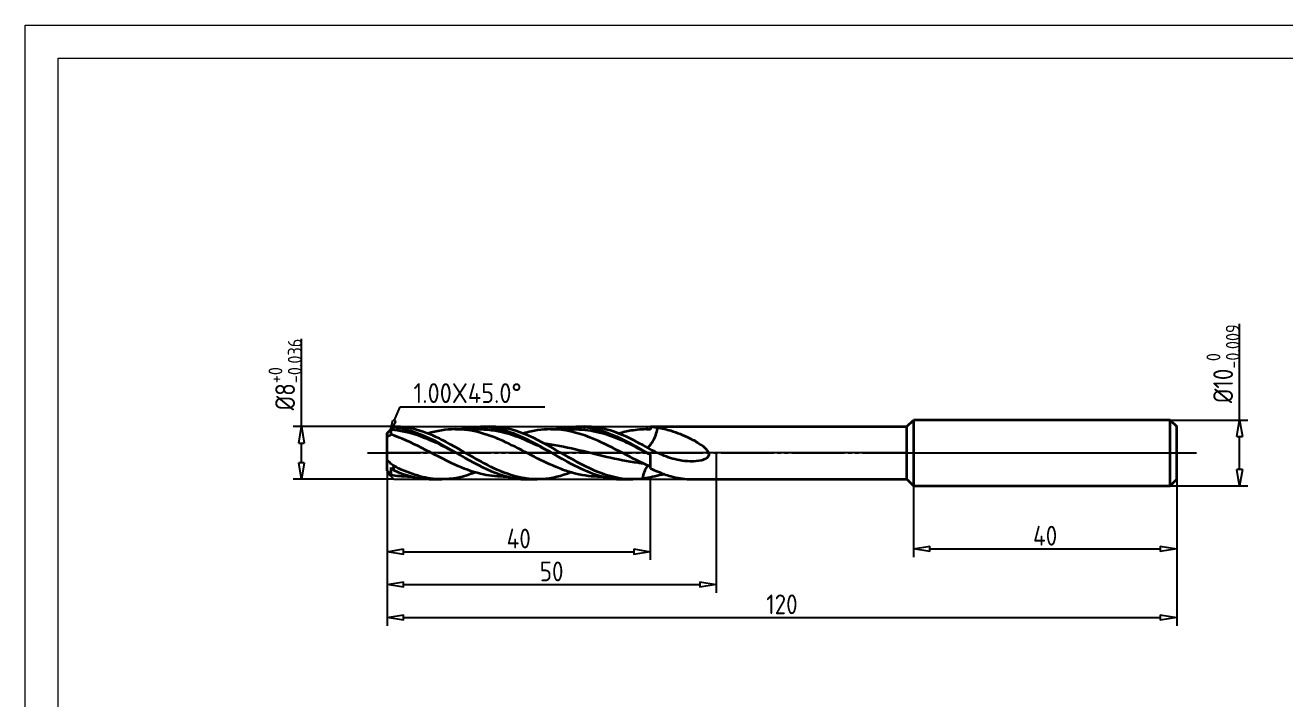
# Model space of a CAD drawing. Header units: millimetres. Extents: x 4484 to 4781, y 653 to 863.
# Drawn here: x 4488.9 to 4680.4, y 755.7 to 858.2 of the extents above; entities that cross this region are included whole.
import ezdxf
from ezdxf import colors
from ezdxf.entities.mleader import LeaderData, LeaderLine
from ezdxf.enums import TextEntityAlignment as Align
from ezdxf.math import Vec2, Vec3

# ---------------------------------------------------------------- set-up
doc = ezdxf.new("R2010")
doc.units = ezdxf.units.MM
doc.linetypes.add('JIS_09_08', pattern=[10.75, 8, -0.55, 0.55, -0.55, 0.55, -0.55])
for name, color, linetype in [('中心线', 2, 'JIS_09_08'), ('图框', 7, 'Continuous'), ('尺寸线', 3, 'Continuous'), ('标注', 3, 'Continuous')]:
    doc.layers.add(name, color=color, linetype=linetype)
doc.layers.add('轮廓', color=4, linetype='Continuous', lineweight=35)
doc.styles.add('ZQisocp', font='geniso.shx', dxfattribs={"height": 3})
doc.styles.add('工程字', font='gbenor.shx', dxfattribs={"bigfont": 'gbcbig.shx'})
doc.styles.add('样式 1', font='simsunb.ttf')
doc.dimstyles.new('ZQH', dxfattribs={"dimtxt": 3, "dimasz": 2.5, "dimexe": 1.25, "dimexo": 0, "dimgap": 0.5, "dimtad": 1, "dimdec": 3, "dimdsep": 46, "dimtxsty": '工程字', "dimblk": 'CLOSEDBLANK', "dimcen": -0.8, "dimclrd": 3, "dimclre": 3, "dimclrt": 3, "dimadec": 1, "dimazin": 2, "dimtfac": 1, "dimtdec": 3, "dimtofl": 0, "dimtmove": 0, "dimatfit": 3, "dimldrblk": 'CLOSEDBLANK', "dimfxl": 1, "dimtolj": 1, "dimtzin": 0, "dimarcsym": 0})

# ---------------------------------------------------------------- blocks, each defined once
blk = doc.blocks.new('TYFrameXD')
at = {"layer": '图框', "lineweight": 9}
for p, q in [((5, 5), (5, 205)), ((5, 205), (292, 205)), ((10, 10), (10, 200)), ((10, 200), (287, 200))]:
    blk.add_line(p, q, dxfattribs=at)
at = {"layer": '图框', "style": '样式 1', "flags": 1}
for tag, height, p in [('被加工材料', 1.2, (258.35, 62.06)), ('工件类型', 1.2, (258.35, 58.88)), ('刀具材料', 1.2, (258.35, 55.95)), ('冷却', 1.2, (258.35, 52.93)), ('涂层', 1.2, (258.35, 49.72)), ('孔公差', 1.2, (258.35, 46.73)), ('通孔', 1.2, (258.35, 43.61)), ('设计', 1.73, (215.5, 38.5)), ('刀具名称', 1.73, (264.42, 38.5)), ('设计日期', 1.73, (215.5, 30)), ('刀具编号', 1.73, (264.42, 30)), ('客户名称', 1.73, (264.42, 23.5)), ('审核', 1.73, (215.5, 21.8)), ('客户编号', 1.73, (264.42, 20)), ('审核日期', 1.73, (215.5, 14)), ('图号', 1.73, (264.42, 14, 30))]:
    blk.add_attdef(tag, text='', height=height, dxfattribs=at).set_placement(p, align=Align.MIDDLE_CENTER)
blk = doc.blocks.new('_ClosedBlank')
at = {"color": 0, "linetype": 'ByBlock', "lineweight": -2}
for p, q in [((-1, 0.167), (0, 0)), ((-1, 0.167), (-1, -0.167)), ((0, 0), (-1, -0.167))]:
    blk.add_line(p, q, dxfattribs=at)
blk = doc.blocks.new('*D7')
at = {"layer": 'Defpoints', "color": 0, "transparency": 16777216}
for p in [(4662.87, 798.19), (4662.87, 788.19), (4673.43, 788.19)]:
    blk.add_point(p, dxfattribs=at)
at = {"layer": '尺寸线', "color": 3, "lineweight": -2, "transparency": 16777216}
for p, q in [((4673.43, 798.19), (4673.43, 812.81)), ((4662.87, 798.19), (4674.68, 798.19)), ((4673.43, 790.69), (4673.43, 795.69)), ((4662.87, 788.19), (4674.68, 788.19))]:
    blk.add_line(p, q, dxfattribs=at)
at = {"layer": '尺寸线', "color": 3, "lineweight": -2, "transparency": 16777216, "xscale": 2.5, "yscale": 2.5, "zscale": 2.5}
for p, rotation in [((4673.43, 798.19), 90), ((4673.43, 788.19), 270)]:
    blk.add_blockref('_ClosedBlank', p, dxfattribs=dict(at, rotation=rotation))
at = {"layer": '尺寸线', "color": 3, "transparency": 16777216, "insert": (4670.92, 806.75), "char_height": 3, "attachment_point": 5, "rotation": 90, "style": '工程字'}
blk.add_mtext('\\A1;%%C10{\\H0.7x;\\S 0^ -0.009;}', dxfattribs=at)
blk = doc.blocks.new('*D8')
at = {"layer": 'Defpoints', "color": 0, "transparency": 16777216}
for p in [(4623.87, 788.19), (4663.87, 789.19), (4663.87, 778.62)]:
    blk.add_point(p, dxfattribs=at)
at = {"layer": '尺寸线', "color": 3, "lineweight": -2, "transparency": 16777216}
for p, q in [((4623.87, 788.19), (4623.87, 777.37)), ((4663.87, 789.19), (4663.87, 777.37)), ((4626.37, 778.62), (4661.37, 778.62))]:
    blk.add_line(p, q, dxfattribs=at)
at = {"layer": '尺寸线', "color": 3, "lineweight": -2, "transparency": 16777216, "xscale": 2.5, "yscale": 2.5, "zscale": 2.5, "rotation": 180}
blk.add_blockref('_ClosedBlank', (4623.87, 778.62), dxfattribs=at)
at = {"layer": '尺寸线', "color": 3, "lineweight": -2, "transparency": 16777216, "xscale": 2.5, "yscale": 2.5, "zscale": 2.5}
blk.add_blockref('_ClosedBlank', (4663.87, 778.62), dxfattribs=at)
at = {"layer": '尺寸线', "color": 3, "transparency": 16777216, "insert": (4643.87, 780.62), "char_height": 3, "attachment_point": 5, "style": '工程字'}
blk.add_mtext('\\A1;40', dxfattribs=at)
blk = doc.blocks.new('*D9')
at = {"layer": 'Defpoints', "color": 0, "transparency": 16777216}
for p in [(4543.87, 789.19), (4583.87, 789.19), (4583.87, 778.19)]:
    blk.add_point(p, dxfattribs=at)
at = {"layer": '标注', "color": 3, "lineweight": -2, "transparency": 16777216}
for p, q in [((4543.87, 789.19), (4543.87, 776.94)), ((4583.87, 789.19), (4583.87, 776.94)), ((4546.37, 778.19), (4581.37, 778.19))]:
    blk.add_line(p, q, dxfattribs=at)
at = {"layer": '标注', "color": 3, "lineweight": -2, "transparency": 16777216, "xscale": 2.5, "yscale": 2.5, "zscale": 2.5, "rotation": 180}
blk.add_blockref('_ClosedBlank', (4543.87, 778.19), dxfattribs=at)
at = {"layer": '标注', "color": 3, "lineweight": -2, "transparency": 16777216, "xscale": 2.5, "yscale": 2.5, "zscale": 2.5}
blk.add_blockref('_ClosedBlank', (4583.87, 778.19), dxfattribs=at)
at = {"layer": '标注', "color": 3, "transparency": 16777216, "insert": (4563.87, 780.19), "char_height": 3, "attachment_point": 5, "style": '工程字'}
blk.add_mtext('\\A1;40', dxfattribs=at)
blk = doc.blocks.new('*D10')
at = {"layer": 'Defpoints', "color": 0, "transparency": 16777216}
for p in [(4543.87, 793.19), (4593.87, 793.19), (4593.87, 773.19)]:
    blk.add_point(p, dxfattribs=at)
at = {"layer": '标注', "color": 3, "lineweight": -2, "transparency": 16777216}
for p, q in [((4543.87, 793.19), (4543.87, 771.94)), ((4593.87, 793.19), (4593.87, 771.94)), ((4546.37, 773.19), (4591.37, 773.19))]:
    blk.add_line(p, q, dxfattribs=at)
at = {"layer": '标注', "color": 3, "lineweight": -2, "transparency": 16777216, "xscale": 2.5, "yscale": 2.5, "zscale": 2.5, "rotation": 180}
blk.add_blockref('_ClosedBlank', (4543.87, 773.19), dxfattribs=at)
at = {"layer": '标注', "color": 3, "lineweight": -2, "transparency": 16777216, "xscale": 2.5, "yscale": 2.5, "zscale": 2.5}
blk.add_blockref('_ClosedBlank', (4593.87, 773.19), dxfattribs=at)
at = {"layer": '标注', "color": 3, "transparency": 16777216, "insert": (4568.87, 775.19), "char_height": 3, "attachment_point": 5, "style": '工程字'}
blk.add_mtext('\\A1;50', dxfattribs=at)
blk = doc.blocks.new('*D11')
at = {"layer": 'Defpoints', "color": 0, "transparency": 16777216}
for p in [(4543.87, 793.19), (4663.87, 793.19), (4663.87, 768.19)]:
    blk.add_point(p, dxfattribs=at)
at = {"layer": '标注', "color": 3, "lineweight": -2, "transparency": 16777216}
for p, q in [((4543.87, 793.19), (4543.87, 766.94)), ((4663.87, 793.19), (4663.87, 766.94)), ((4546.37, 768.19), (4661.37, 768.19))]:
    blk.add_line(p, q, dxfattribs=at)
at = {"layer": '标注', "color": 3, "lineweight": -2, "transparency": 16777216, "xscale": 2.5, "yscale": 2.5, "zscale": 2.5, "rotation": 180}
blk.add_blockref('_ClosedBlank', (4543.87, 768.19), dxfattribs=at)
at = {"layer": '标注', "color": 3, "lineweight": -2, "transparency": 16777216, "xscale": 2.5, "yscale": 2.5, "zscale": 2.5}
blk.add_blockref('_ClosedBlank', (4663.87, 768.19), dxfattribs=at)
at = {"layer": '标注', "color": 3, "transparency": 16777216, "insert": (4603.87, 770.19), "char_height": 3, "attachment_point": 5, "style": '工程字'}
blk.add_mtext('\\A1;120', dxfattribs=at)
blk = doc.blocks.new('*D12')
at = {"layer": 'Defpoints', "color": 0, "transparency": 16777216}
for p in [(4544.87, 797.19), (4530.87, 789.19), (4544.87, 789.19)]:
    blk.add_point(p, dxfattribs=at)
at = {"layer": '标注', "color": 3, "lineweight": -2, "transparency": 16777216}
for p, q in [((4530.87, 797.19), (4530.87, 810.52)), ((4544.87, 797.19), (4529.62, 797.19)), ((4530.87, 791.69), (4530.87, 794.69)), ((4544.87, 789.19), (4529.62, 789.19))]:
    blk.add_line(p, q, dxfattribs=at)
at = {"layer": '标注', "color": 3, "lineweight": -2, "transparency": 16777216, "xscale": 2.5, "yscale": 2.5, "zscale": 2.5}
for p, rotation in [((4530.87, 797.19), 90), ((4530.87, 789.19), 270)]:
    blk.add_blockref('_ClosedBlank', p, dxfattribs=dict(at, rotation=rotation))
at = {"layer": '标注', "color": 3, "transparency": 16777216, "insert": (4528.37, 805.1), "char_height": 3, "attachment_point": 5, "rotation": 90, "style": '工程字'}
blk.add_mtext('\\A1;%%C8{\\H0.7x;\\S+0^ -0.036;}', dxfattribs=at)

msp = doc.modelspace()

# ---------------------------------------------------------------- linework, layer by layer
at = {"color": 2}
msp.add_lwpolyline([(4543.8746, 793.1853), (4543.8746, 796.1853), (4544.8746, 797.1853), (4622.8746, 797.1853), (4622.8746, 793.1853)], close=True, dxfattribs=at)
at = {"color": 2, "extrusion": (0, -1.22465e-16, -1)}
msp.add_lwpolyline([(-4543.8746, 793.1853), (-4543.8746, 790.1853), (-4544.8746, 789.1853), (-4622.8746, 789.1853), (-4622.8746, 793.1853)], close=True, dxfattribs=at)
at = {"layer": '中心线'}
for p, q in [((4540.8746, 793.1853), (4666.8746, 793.1853)), ((4621.8159, 793.1853), (4665.6168, 793.1853))]:
    msp.add_line(p, q, dxfattribs=at)
at = {"layer": '轮廓', "lineweight": 35}
for p, q in [((4543.8746, 796.1853), (4544.8746, 797.1853)), ((4544.8746, 797.1117), (4544.8746, 797.1853)), ((4544.8746, 797.1853), (4544.9219, 797.1853)), ((4558.0541, 797.1853), (4559.4323, 797.1853)), ((4572.5645, 797.1853), (4573.9427, 797.1853)), ((4583.8746, 797.164), (4583.8746, 797.1853)), ((4583.8746, 797.1853), (4622.8746, 797.1853)), ((4622.8746, 789.1853), (4622.8746, 797.1853)), ((4543.8746, 795.6472), (4543.8746, 796.1853)), ((4554.2569, 796.7853), (4558.0541, 796.7853)), ((4568.7673, 796.7853), (4572.5645, 796.7853)), ((4583.2777, 796.7853), (4583.8746, 796.7853)), ((4543.8746, 790.4697), (4543.8746, 792.0803)), ((4544.8746, 790.5608), (4544.8746, 791.209)), ((4583.8746, 790.8386), (4583.8746, 792.9388)), ((4547.6741, 789.5853), (4547.0017, 789.5853)), ((4562.1845, 789.5853), (4561.5121, 789.5853)), ((4576.6949, 789.5853), (4576.0225, 789.5853)), ((4550.7989, 789.1853), (4552.1771, 789.1853)), ((4565.3093, 789.1853), (4566.6875, 789.1853)), ((4579.8197, 789.1853), (4581.1979, 789.1853)), ((4590.3419, 789.1853), (4622.8746, 789.1853))]:
    msp.add_line(p, q, dxfattribs=at)
at = {"layer": '轮廓'}
for p, q in [((4622.8746, 797.1853), (4623.8746, 798.1853)), ((4623.8746, 798.1853), (4623.8746, 788.1853)), ((4662.8746, 798.1853), (4623.8746, 798.1853)), ((4662.8746, 798.1853), (4663.8746, 797.1853)), ((4662.8746, 788.1853), (4662.8746, 798.1853)), ((4663.8746, 789.1853), (4663.8746, 797.1853)), ((4622.8746, 789.1853), (4623.8746, 788.1853)), ((4623.8746, 788.1853), (4662.8746, 788.1853)), ((4663.8746, 789.1853), (4662.8746, 788.1853))]:
    msp.add_line(p, q, dxfattribs=at)
at = {"layer": '轮廓', "lineweight": 35}
for points, knots in [([(4544.4746, 796.7529), (4544.6088, 796.8765), (4544.742, 796.9962), (4544.8745, 797.1116), (4544.8745, 797.1117), (4544.8746, 797.1117)], [0, 0, 0, 0, 0.606648832, 0.606648832, 0.606893131, 0.606893131, 0.606893131, 0.606893131]), ([(4544.8746, 797.1117), (4546.6956, 796.911), (4548.4493, 796.3113), (4552.0914, 794.5757), (4553.8452, 793.508), (4557.4873, 791.4388), (4559.2412, 790.5186), (4562.4977, 789.4368), (4563.8915, 789.1854), (4565.3093, 789.1853)], [0.00022712, 0.00022712, 0.00022712, 0.00022712, 6.30831535, 6.30831535, 12.6166307, 12.6166307, 18.92494606, 18.92494606, 23.897688, 23.897688, 23.897688, 23.897688]), ([(4571.8111, 790.2302), (4570.3559, 789.6642), (4568.9279, 789.3039), (4565.6348, 789.0935), (4563.881, 789.3937), (4560.7658, 790.5077), (4559.4965, 791.1256), (4556.3814, 792.8175), (4554.6275, 793.9084), (4551.4755, 795.5604), (4550.1714, 796.1506), (4547.5253, 796.9693), (4546.2364, 797.1853), (4544.9219, 797.1853)], [12.76953722, 12.76953722, 12.76953722, 12.76953722, 17.8686544, 17.8686544, 24.17696991, 24.17696991, 28.65980382, 28.65980382, 34.96811933, 34.96811933, 39.57874738, 39.57874738, 44.13446079, 44.13446079, 44.13446079, 44.13446079]), ([(4554.9293, 796.7853), (4555.1739, 796.8469), (4555.4195, 796.9019), (4557.4873, 797.3053), (4559.2412, 797.2565), (4562.8833, 796.3719), (4564.6371, 795.5709), (4568.2792, 793.6013), (4570.0331, 792.51), (4573.1482, 790.8685), (4574.4175, 790.2857), (4577.0819, 789.4261), (4578.4228, 789.1884), (4579.802, 789.1853), (4579.8109, 789.1853), (4579.8197, 789.1853)], [11.76175041, 11.76175041, 11.76175041, 11.76175041, 12.6166307, 12.6166307, 18.92494606, 18.92494606, 25.23326141, 25.23326141, 31.54157676, 31.54157676, 36.02441061, 36.02441061, 40.77108906, 40.77108906, 40.80186622, 40.80186622, 40.80186622, 40.80186622]), ([(4582.7591, 789.2864), (4581.0905, 789.0712), (4579.4741, 789.2022), (4576.1369, 790.1084), (4574.5204, 790.8538), (4571.0308, 792.735), (4569.2769, 793.8265), (4565.6348, 795.7528), (4563.881, 796.5118), (4561.1778, 797.0896), (4560.3072, 797.1853), (4559.4323, 797.1853)], [0, 0, 0, 0, 5.78016944, 5.78016944, 11.56033888, 11.56033888, 17.8686544, 17.8686544, 24.17696991, 24.17696991, 27.2327722, 27.2327722, 27.2327722, 27.2327722]), ([(4569.4397, 796.7853), (4569.7308, 796.8586), (4570.0226, 796.9225), (4572.1367, 797.3117), (4573.8906, 797.241), (4577.0819, 796.4326), (4578.4228, 795.8822), (4581.1633, 794.515), (4582.5043, 793.7284), (4583.8746, 792.9388)], [28.700903, 28.700903, 28.700903, 28.700903, 29.71609526, 29.71609526, 36.02441061, 36.02441061, 40.77109182, 40.77109182, 45.51777304, 45.51777304, 45.51777304, 45.51777304]), ([(4582.7591, 794.3608), (4581.0905, 795.2816), (4579.4741, 796.0698), (4576.5027, 796.9775), (4575.2316, 797.1853), (4573.9427, 797.1853)], [0, 0, 0, 0, 5.78016944, 5.78016944, 10.29321176, 10.29321176, 10.29321176, 10.29321176]), ([(4584.99, 797.0463), (4585.6635, 796.9448), (4586.3177, 796.7883), (4587.4574, 796.4355), (4587.9222, 796.2697), (4588.8403, 795.9045), (4589.2972, 795.7047), (4590.2351, 795.2507), (4590.7367, 794.983), (4591.7129, 794.3637), (4592.1251, 794.0389), (4592.5124, 793.594), (4592.6239, 793.4385), (4592.7291, 793.1788), (4592.7536, 793.0789), (4592.7542, 792.8963), (4592.7394, 792.8187), (4592.6776, 792.6681), (4592.6316, 792.5997), (4592.4956, 792.4498), (4592.3952, 792.3765), (4592.1141, 792.2146), (4591.8911, 792.1303), (4591.1746, 791.9519), (4590.5998, 791.8942), (4589.3891, 791.9199), (4588.8268, 791.982), (4587.3773, 792.2506), (4586.5196, 792.5222), (4584.6469, 793.3119), (4583.7346, 793.8224), (4582.7591, 794.3608)], [0, 0, 0, 0, 2.33288835, 2.33288835, 3.93331581, 3.93331581, 5.49354072, 5.49354072, 7.19428338, 7.19428338, 9.07510907, 9.07510907, 9.88338467, 9.88338467, 10.34673053, 10.34673053, 10.71291778, 10.71291778, 11.08963228, 11.08963228, 11.6383424, 11.6383424, 12.56979908, 12.56979908, 14.17037812, 14.17037812, 15.52853948, 15.52853948, 17.75874537, 17.75874537, 20.43975632, 20.43975632, 20.43975632, 20.43975632]), ([(4583.4115, 794.0014), (4583.4839, 794.0425), (4583.7231, 794.2187), (4584.1545, 794.747), (4584.6251, 795.652), (4584.891, 796.4661), (4584.9722, 796.9102), (4584.99, 797.0463)], [3.83161787, 3.83161787, 3.83161787, 3.83161787, 4.03919055, 4.48798951, 4.93678846, 5.38558741, 5.60011086, 5.60011086, 5.60011086, 5.60011086]), ([(4543.8746, 795.6472), (4543.8819, 795.6523), (4543.8892, 795.6573), (4544.0952, 795.7979), (4544.2884, 795.9043), (4544.4746, 795.979)], [7.745803631, 7.745803631, 7.745803631, 7.745803631, 7.767772707, 7.767772707, 8.363628099, 8.363628099, 8.363628099, 8.363628099]), ([(4543.8746, 792.0803), (4543.8746, 792.1867), (4543.8746, 792.3125), (4543.8746, 792.7105), (4543.8746, 793.0159), (4543.8746, 793.7233), (4543.8746, 794.1374), (4543.8746, 794.8541), (4543.8746, 795.1588), (4543.8746, 795.5151), (4543.8746, 795.5819), (4543.8746, 795.6472)], [0.30120822, 0.30120822, 0.30120822, 0.30120822, 0.88308693, 0.88308693, 1.94883272, 1.94883272, 3.18393116, 3.18393116, 4.09381779, 4.09381779, 4.30771741, 4.30771741, 4.30771741, 4.30771741]), ([(4544.4746, 795.979), (4544.4746, 796.1278), (4544.4746, 796.2585), (4544.4746, 796.5663), (4544.4746, 796.6963), (4544.4746, 796.7529)], [0.57031715, 0.57031715, 0.57031715, 0.57031715, 1.28068509, 1.28068509, 2.54861264, 2.54861264, 2.54861264, 2.54861264]), ([(4544.4746, 796.7529), (4545.7947, 796.661), (4547.1149, 796.3698), (4548.435, 795.9248), (4549.7552, 795.4797), (4551.0753, 794.8823), (4552.3955, 794.2256), (4553.0725, 793.8888), (4553.7495, 793.5371), (4554.4265, 793.1853)], [0.08660245, 0.08660245, 0.08660245, 0.08660245, 0.65824623, 0.65824623, 0.65824623, 1.22989, 1.22989, 1.22989, 1.52304325, 1.52304325, 1.52304325, 1.52304325]), ([(4561.5121, 789.5853), (4560.359, 789.5853), (4559.2216, 789.7349), (4556.7702, 790.3429), (4555.5009, 790.8231), (4552.4898, 792.1837), (4550.8295, 793.0963), (4547.548, 794.7607), (4546.0306, 795.4691), (4544.4746, 795.979)], [-19.89726049, -19.89726049, -19.89726049, -19.89726049, -15.98483469, -15.98483469, -11.60976317, -11.60976317, -5.80488158, -5.80488158, -0.51581423, -0.51581423, -0.51581423, -0.51581423]), ([(4576.0225, 789.5853), (4575.8218, 789.5853), (4575.6207, 789.5898), (4574.1249, 789.6575), (4572.8555, 789.9025), (4570.9175, 790.507), (4570.2767, 790.7442), (4568.3386, 791.5468), (4567.0693, 792.186), (4564.4811, 793.5252), (4563.2118, 794.1988), (4561.2737, 795.0989), (4560.6329, 795.3756), (4558.6948, 796.1169), (4557.4255, 796.4746), (4555.4875, 796.7438), (4554.8466, 796.7878), (4552.7998, 796.7795), (4551.4347, 796.5526), (4550.0456, 796.1404)], [-36.31363787, -36.31363787, -36.31363787, -36.31363787, -35.63168019, -35.63168019, -31.25660867, -31.25660867, -29.07950855, -29.07950855, -24.70443703, -24.70443703, -20.32936551, -20.32936551, -18.15226539, -18.15226539, -13.77719386, -13.77719386, -11.60009374, -11.60009374, -6.85714742, -6.85714742, -6.85714742, -6.85714742]), ([(4558.0541, 796.7844), (4558.8082, 796.7841), (4559.5623, 796.7208), (4560.3164, 796.5951), (4561.6366, 796.3751), (4562.9568, 795.9648), (4564.2769, 795.4282), (4565.5971, 794.8917), (4566.9172, 794.2307), (4568.2374, 793.5482), (4568.4706, 793.4276), (4568.7038, 793.3065), (4568.9369, 793.1854)], [2.046642, 2.046642, 2.046642, 2.046642, 2.37317755, 2.37317755, 2.37317755, 2.94482133, 2.94482133, 2.94482133, 3.51646511, 3.51646511, 3.51646511, 3.61743833, 3.61743833, 3.61743833, 3.61743833]), ([(4583.8746, 791.1237), (4582.4537, 791.729), (4581.0653, 792.4499), (4578.2235, 793.9266), (4576.8352, 794.6472), (4573.4579, 796.0841), (4571.5843, 796.6316), (4568.3339, 796.8409), (4567.0646, 796.7356), (4565.3625, 796.3649), (4564.9581, 796.2599), (4564.5559, 796.1405)], [-45.41378599, -45.41378599, -45.41378599, -45.41378599, -40.60993256, -40.60993256, -35.80607914, -35.80607914, -29.19210799, -29.19210799, -24.81703647, -24.81703647, -23.43778093, -23.43778093, -23.43778093, -23.43778093]), ([(4572.5645, 796.7852), (4573.7625, 796.7846), (4574.9604, 796.6204), (4576.1583, 796.3118), (4577.4785, 795.9717), (4578.7986, 795.4574), (4580.1188, 794.8491), (4581.2283, 794.3379), (4582.3378, 793.7617), (4583.4473, 793.1853)], [4.14103706, 4.14103706, 4.14103706, 4.14103706, 4.65975266, 4.65975266, 4.65975266, 5.23139643, 5.23139643, 5.23139643, 5.71183339, 5.71183339, 5.71183339, 5.71183339]), ([(4583.8746, 796.772), (4582.9834, 796.8118), (4582.1005, 796.7623), (4580.5654, 796.5277), (4579.9246, 796.3851), (4579.2091, 796.1824), (4579.1377, 796.1616), (4579.0663, 796.1405)], [-45.22711833, -45.22711833, -45.22711833, -45.22711833, -42.21439254, -42.21439254, -40.03729242, -40.03729242, -39.79554394, -39.79554394, -39.79554394, -39.79554394]), ([(4567.6845, 794.6678), (4567.6939, 794.6667), (4567.7033, 794.6655), (4567.7127, 794.6643), (4569.3019, 794.4655), (4570.8911, 794.1463), (4572.4803, 793.7773), (4574.0695, 793.4082), (4575.6587, 792.9921), (4577.2479, 792.6208), (4578.8371, 792.2495), (4580.4263, 791.9258), (4582.0155, 791.7212), (4582.2536, 791.6906), (4582.4917, 791.6625), (4582.7298, 791.6372)], [3.66761124, 3.66761124, 3.66761124, 3.66761124, 3.67166758, 3.67166758, 3.67166758, 4.35981313, 4.35981313, 4.35981313, 5.04795867, 5.04795867, 5.04795867, 5.73610422, 5.73610422, 5.73610422, 5.83920606, 5.83920606, 5.83920606, 5.83920606]), ([(4544.8746, 791.209), (4544.6966, 791.3465), (4544.5108, 791.5007), (4544.1747, 791.7975), (4544.0238, 791.9365), (4543.8746, 792.0803)], [2.33684921, 2.33684921, 2.33684921, 2.33684921, 3.00846136, 3.00846136, 3.51484421, 3.51484421, 3.51484421, 3.51484421]), ([(4557.3008, 790.2301), (4557.0893, 790.1479), (4556.8771, 790.0695), (4554.8429, 789.3609), (4553.0891, 789.0821), (4550.1977, 789.3005), (4549.1416, 789.5223), (4547.001, 790.2125), (4545.9448, 790.6718), (4544.8746, 791.209)], [29.74706113, 29.74706113, 29.74706113, 29.74706113, 30.48528543, 30.48528543, 36.79360094, 36.79360094, 40.50116051, 40.50116051, 44.20872007, 44.20872007, 44.20872007, 44.20872007]), ([(4582.7591, 789.2864), (4582.7595, 789.2902), (4582.7975, 789.6326), (4582.9504, 790.3162), (4583.2686, 790.9557), (4583.4792, 791.2157), (4583.5315, 791.2722)], [4.93181564, 4.93181564, 4.93181564, 4.93181564, 4.93678846, 5.38558741, 5.83438636, 5.97828837, 5.97828837, 5.97828837, 5.97828837]), ([(4543.8746, 790.4697), (4543.9875, 790.3567), (4544.1023, 790.236), (4544.3054, 790.0142), (4544.3908, 789.9182), (4544.4746, 789.8222)], [10.31509637, 10.31509637, 10.31509637, 10.31509637, 10.91711916, 10.91711916, 11.36860675, 11.36860675, 11.36860675, 11.36860675]), ([(4544.4746, 789.8222), (4544.4746, 789.9253), (4544.4746, 790.0606), (4544.4746, 790.4358), (4544.4746, 790.6916), (4544.4746, 790.9839)], [0.23938709, 0.23938709, 0.23938709, 0.23938709, 1.1082889, 1.1082889, 2.2165778, 2.2165778, 2.2165778, 2.2165778]), ([(4544.4746, 790.9839), (4544.6088, 790.8467), (4544.742, 790.7055), (4544.8745, 790.5609), (4544.8745, 790.5608), (4544.8746, 790.5608)], [0, 0, 0, 0, 0.606648832, 0.606648832, 0.606893131, 0.606893131, 0.606893131, 0.606893131]), ([(4544.8746, 790.5608), (4546.6956, 789.7674), (4548.4493, 789.2771), (4550.4471, 789.1892), (4550.6233, 789.1853), (4550.7989, 789.1853)], [0.00022712, 0.00022712, 0.00022712, 0.00022712, 6.30831535, 6.30831535, 6.92077634, 6.92077634, 6.92077634, 6.92077634]), ([(4586.0066, 789.9634), (4585.8939, 789.937), (4585.7815, 789.9103), (4584.6469, 789.6395), (4583.7346, 789.4123), (4582.7591, 789.2864)], [17.46423722, 17.46423722, 17.46423722, 17.46423722, 17.75874537, 17.75874537, 20.43975632, 20.43975632, 20.43975632, 20.43975632]), ([(4584.99, 790.3496), (4585.6635, 790.0754), (4586.3177, 789.8408), (4587.4574, 789.5274), (4587.9222, 789.4253), (4588.8403, 789.2751), (4589.2972, 789.2252), (4589.9437, 789.1909), (4590.1435, 789.1854), (4590.342, 789.1854)], [0, 0, 0, 0, 2.33288835, 2.33288835, 3.93331581, 3.93331581, 5.49354072, 5.49354072, 6.18110012, 6.18110012, 6.18110012, 6.18110012])]:
    msp.add_open_spline(points, degree=3, knots=knots, dxfattribs=at)
for points in [[(4583.8746, 797.164), (4583.8746, 797.0365), (4583.8746, 796.9053), (4583.8746, 796.772)], [(4583.8746, 797.164), (4584.2443, 797.1419), (4584.6157, 797.1028), (4584.99, 797.0463)], [(4547.0016, 789.5854), (4546.1615, 789.5854), (4545.3238, 789.6647), (4544.4746, 789.8222)], [(4583.8746, 790.8386), (4584.2443, 790.6657), (4584.6157, 790.5021), (4584.99, 790.3496)]]:
    msp.add_open_spline(points, degree=3, dxfattribs=at)

# ---------------------------------------------------------------- block references
at = {"color": 0}
msp.add_blockref('TYFrameXD', (4483.8746, 653.1853), dxfattribs=at)

# ---------------------------------------------------------------- dimensions: what is measured, and where the dimension line sits
at = {"layer": '尺寸线'}
dim = msp.add_linear_dim(base=(4673.4335, 788.1853), p1=(4662.8746, 798.1853), p2=(4662.8746, 788.1853), angle=90, text='%%C<>{\\H0.7x;\\S 0^ -0.009;}', dimstyle='ZQH', dxfattribs=at)
dim.commit()
dim.dimension.update_dxf_attribs({"geometry": '*D7', "text_midpoint": (4673.4335, 806.748), "dimtype": 128})
dim = msp.add_linear_dim(base=(4663.8746, 778.6152), p1=(4623.8746, 788.1853), p2=(4663.8746, 789.1853), dimstyle='ZQH', dxfattribs=at)
dim.commit()
dim.dimension.update_dxf_attribs({"geometry": '*D8', "text_midpoint": (4643.8746, 778.6152), "dimtype": 128})
at = {"layer": '标注'}
dim = msp.add_linear_dim(base=(4530.8746, 789.1853), p1=(4544.8746, 797.1853), p2=(4544.8746, 789.1853), angle=89.999998, text='%%C<>{\\H0.7x;\\S+0^ -0.036;}', dimstyle='ZQH', dxfattribs=at)
dim.commit()
dim.dimension.update_dxf_attribs({"geometry": '*D12', "text_midpoint": (4530.8746, 805.1037), "dimtype": 128})
for base, p2, picture, middle in [((4593.8746, 773.1853), (4593.8746, 793.1853), '*D10', (4568.8746, 775.1853)), ((4663.8746, 768.1853), (4663.8746, 793.1853), '*D11', (4603.8746, 770.1853))]:
    dim = msp.add_linear_dim(base=base, p1=(4543.8746, 793.1853), p2=p2, dimstyle='ZQH', dxfattribs=at)
    dim.commit()
    dim.dimension.update_dxf_attribs({"geometry": picture, "text_midpoint": middle})
at = {"layer": '标注', "color": 3}
dim = msp.add_linear_dim(base=(4583.8746, 778.1853), p1=(4543.8746, 789.1853), p2=(4583.8746, 789.1853), dimstyle='ZQH', dxfattribs=at)
dim.commit()
dim.dimension.update_dxf_attribs({"geometry": '*D9', "text_midpoint": (4563.8746, 780.1853)})

# ---------------------------------------------------------------- leaders
at = {"layer": '标注'}
ml = msp.add_multileader_mtext('Standard', dxfattribs=at)
ml.set_content('1.00X45.0°', color=3, style='ZQisocp')
ml.set_leader_properties(color=3)
ml.set_arrow_properties(name='CLOSEDBLANK')
ml.build(insert=Vec2(0, 0))
ml.multileader.update_dxf_attribs({"has_dogleg": 0, "text_left_attachment_type": 6, "text_right_attachment_type": 6, "dogleg_length": 0, "arrow_head_size": 1.5})
ctx = ml.context
ctx.base_point, ctx.char_height, ctx.arrow_head_size, ctx.plane_origin = Vec3(4545.8746, 800.1853), 3, 1.5, Vec3(4543.8746, 793.1853)
ctx.left_attachment, ctx.right_attachment = 6, 6
notes = []
notes.append((ctx, [(0, (1, 1, 0), (4545.8746, 800.1853), (1, 0), 0, [(0, [(4544.3746, 796.6853)], 0, [])])]))
ctx.mtext.insert, ctx.mtext.line_spacing_factor, ctx.mtext.line_spacing_style, ctx.mtext.flow_direction = Vec3(4547.8746, 803.7853), 0.8, 2, 5
for ctx, leaders in notes:
    for number, flags, end, landing, length, lines in leaders:
        leader = LeaderData()
        leader.index, (leader.has_last_leader_line, leader.has_dogleg_vector, leader.attachment_direction) = number, flags
        leader.last_leader_point, leader.dogleg_vector, leader.dogleg_length = Vec3(end), Vec3(landing), length
        for number, points, colour, breaks in lines:
            line = LeaderLine()
            line.index, line.vertices, line.color, line.breaks = number, Vec3.list(points), colors.encode_raw_color(colour), breaks
            leader.lines.append(line)
        ctx.leaders.append(leader)

doc.saveas('drawing.dxf')
